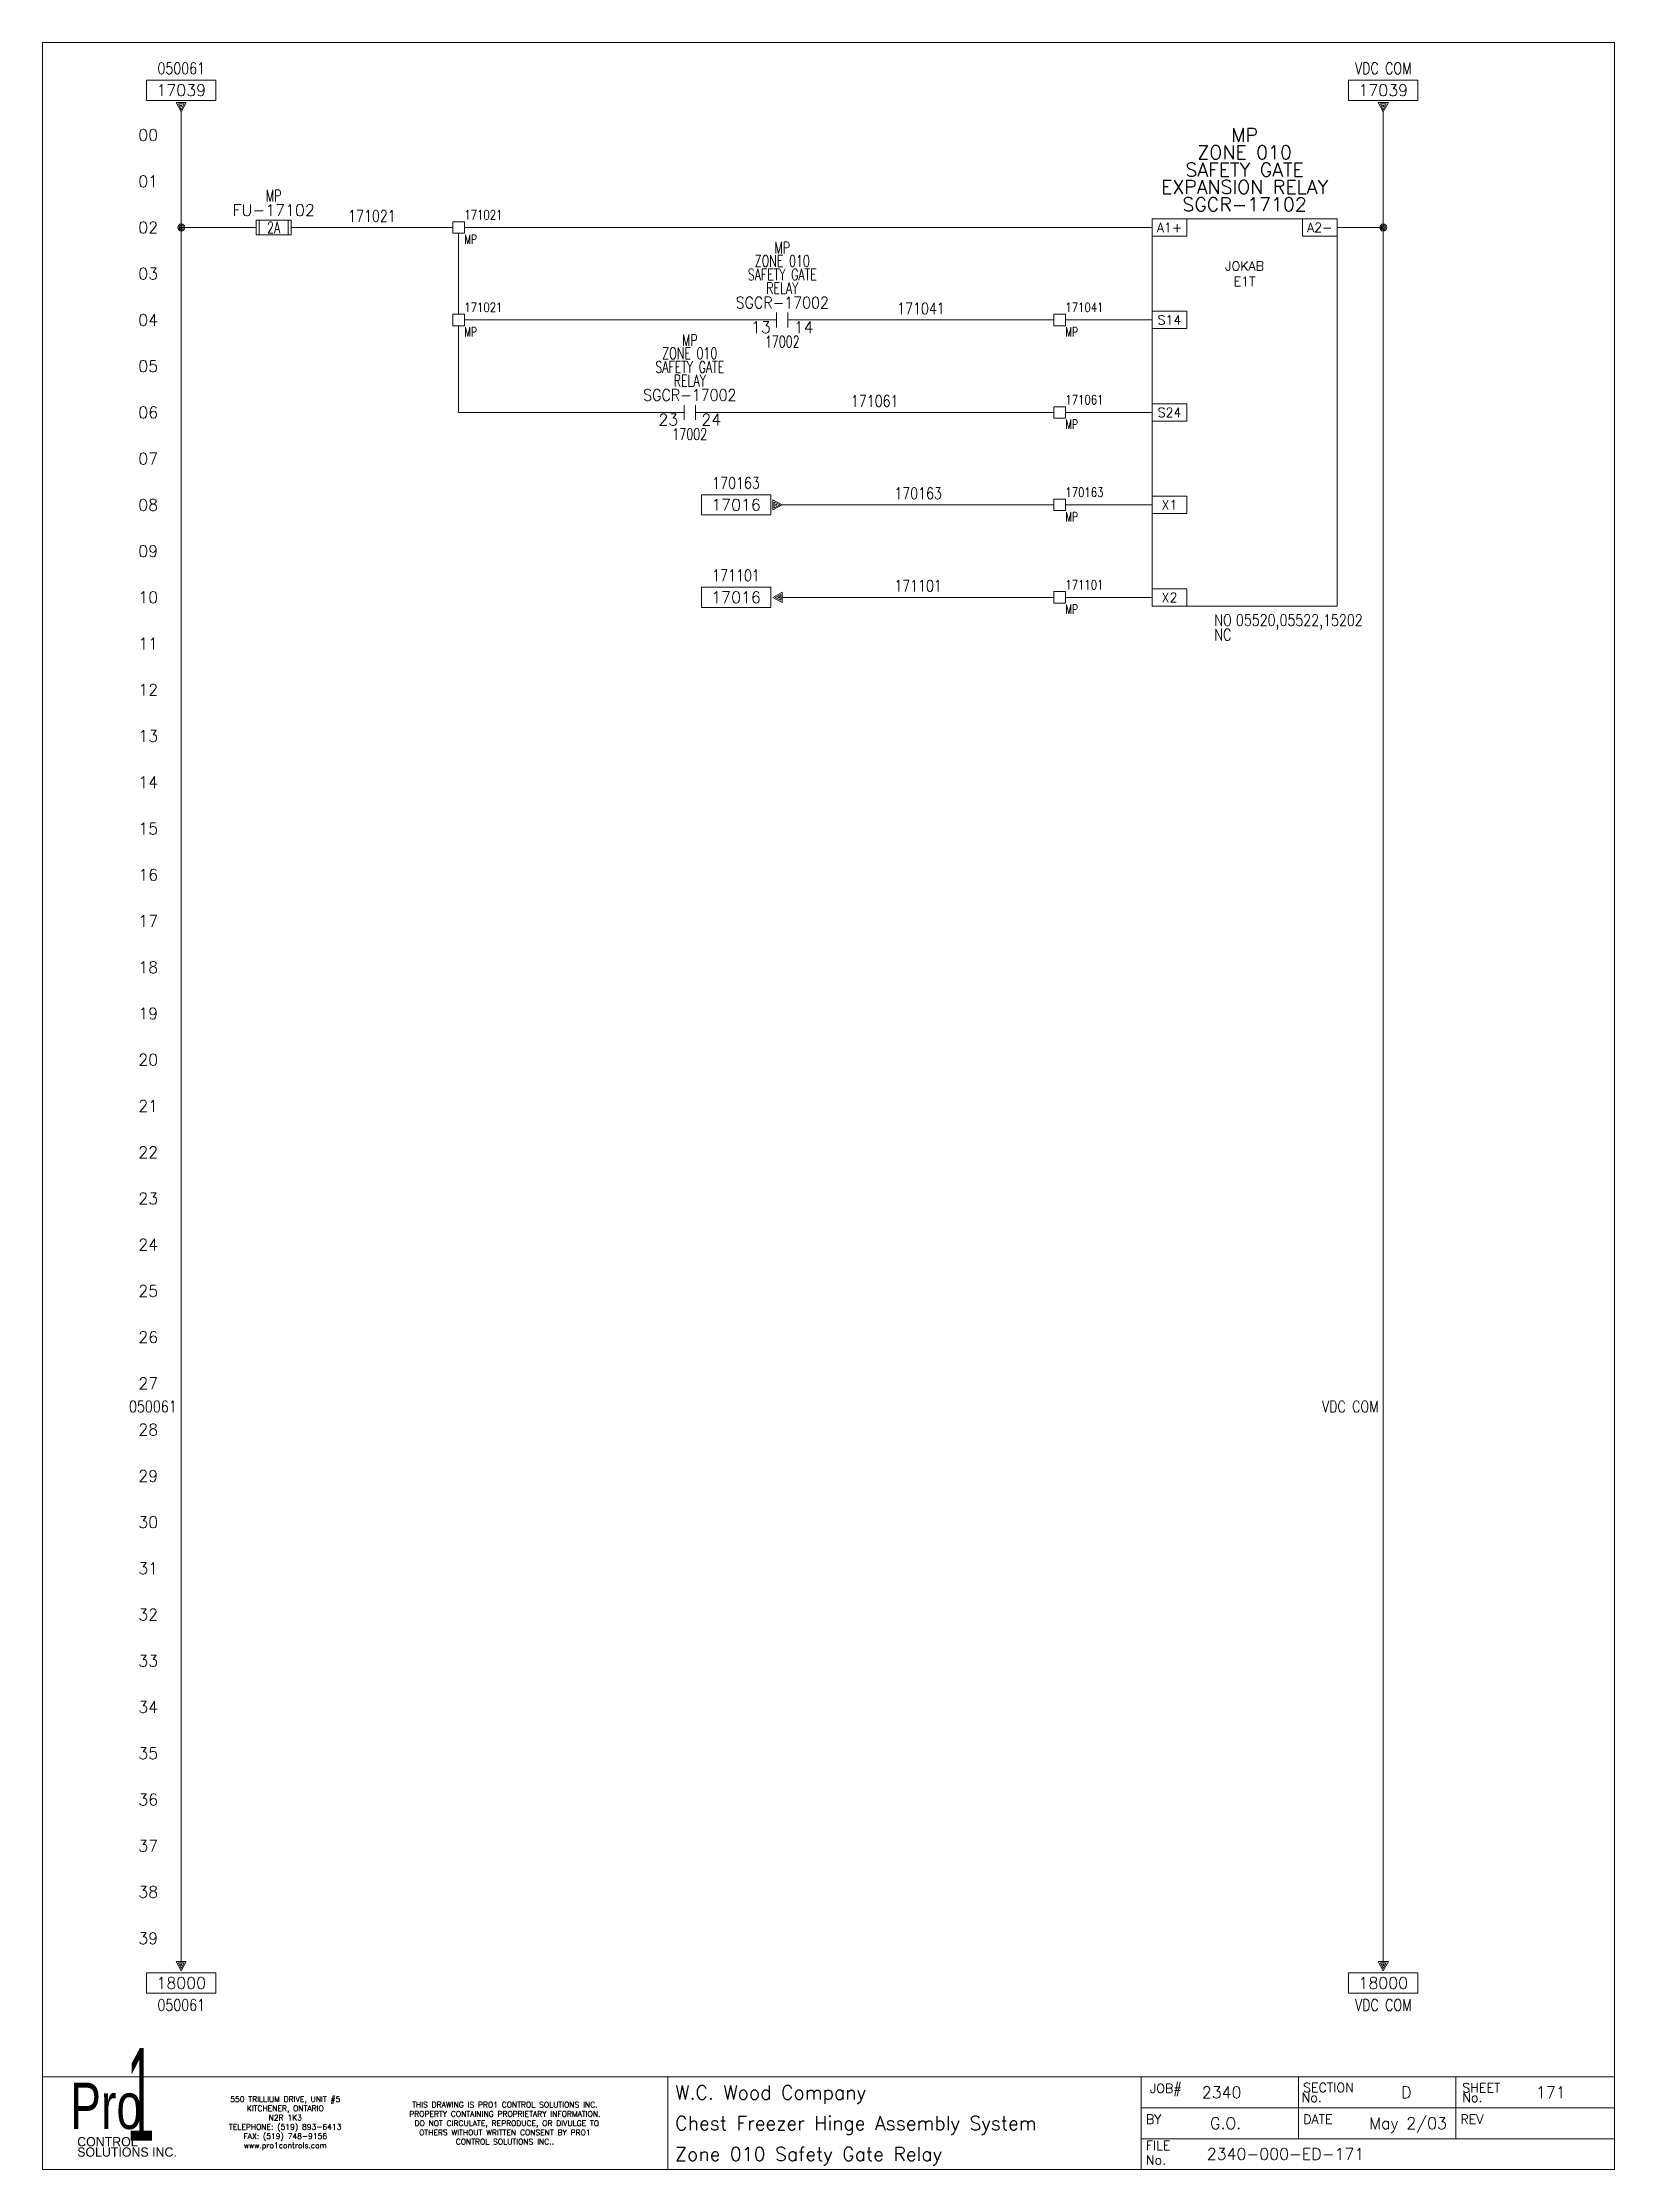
# Model space of a CAD drawing. Header units: inches. Extents: x 0 to 17, y 0 to 23.
import ezdxf
from ezdxf.enums import TextEntityAlignment as Align

# ---------------------------------------------------------------- set-up
doc = ezdxf.new("R2010")
doc.units = ezdxf.units.IN
doc.header["$MEASUREMENT"] = 0
doc.layers.get('0').update_dxf_attribs({"lineweight": 5})
for name, color, linetype, lineweight in [('BOARDER', 5, 'Continuous', 5), ('DESC', 1, 'Continuous', 5), ('DESCCHILD', 1, 'Continuous', 5), ('LOC', 252, 'Continuous', 5), ('MISC', 2, 'Continuous', 5), ('SYMS', 7, 'Continuous', 5), ('TAGS', 2, 'Continuous', 5), ('TERMS', 2, 'Continuous', 5), ('Title_Block_Info', 2, 'Continuous', 5), ('WIRENO', 1, 'Continuous', 5), ('WIRES', 7, 'Continuous', 5), ('XREF', 1, 'Continuous', 5), ('XREFCHILD', 1, 'Continuous', 5)]:
    doc.layers.add(name, color=color, linetype=linetype, lineweight=lineweight)
doc.layers.add('WIRENO_DEST', color=1, linetype='Continuous')
doc.styles.add('SIVAN', font='sivan.TTF', dxfattribs={"height": 1})
doc.styles.add('STACCO', font='STAC222N.TTF', dxfattribs={"height": 1})
doc.styles.get("Standard").update_dxf_attribs({"font": 'romans.shx'})
doc.styles.add('WD', font='romans.shx')

# ---------------------------------------------------------------- blocks, each defined once
blk = doc.blocks.new('WD_MLRH')
at = {"color": 2, "style": 'WD'}
blk.add_attdef('RUNGFIRST', text='', height=0.125, dxfattribs=at).set_placement((-0.25, 0), align=Align.MIDDLE_RIGHT)
at = {"style": 'WD', "flags": 1}
for tag, p in [('RUNGHORV', (-0.25, -0.127)), ('RUNGDIST', (-0.25, -0.2)), ('RUNGCNT', (-0.25, -0.237)), ('RUNGINC', (-0.25, -0.163)), ('WIRE-START', (-0.25, -0.356)), ('WIRE-GSUF', (-0.25, -0.396)), ('PH3SPACE', (-0.25, -0.437)), ('WIREMODE', (-0.25, -0.281)), ('WIREFMT', (-0.25, -0.321))]:
    blk.add_attdef(tag, text='', height=0.025, dxfattribs=at).set_placement(p, align=Align.RIGHT)
blk = doc.blocks.new('WDDOT')
for radius in [0.0375, 0.0234, 0.0116]:
    blk.add_circle((0, 0), radius)
blk = doc.blocks.new('HCR1_JOKAB_E1T')
for p, q in [((-1, 0.094), (-0.625, 0.094)), ((-1, -0.094), (-1, 0.094)), ((-0.625, 0.094), (-0.625, -0.094)), ((0.625, 0.094), (1, 0.094)), ((0.625, -0.094), (0.625, 0.094)), ((1, 0.094), (1, -0.094)), ((-0.625, -0.094), (-1, -0.094)), ((1, -0.094), (0.625, -0.094)), ((-1, -0.906), (-0.625, -0.906)), ((-1, -1.094), (-1, -0.906)), ((-0.625, -0.906), (-0.625, -1.094)), ((-0.625, -1.094), (-1, -1.094)), ((-1, -1.906), (-0.625, -1.906)), ((-1, -2.094), (-1, -1.906)), ((-0.625, -1.906), (-0.625, -2.094)), ((-0.625, -2.094), (-1, -2.094)), ((-1, -2.906), (-0.625, -2.906)), ((-1, -3.094), (-1, -2.906)), ((-0.625, -2.906), (-0.625, -3.094)), ((-0.625, -3.094), (-1, -3.094)), ((-1, -3.906), (-0.625, -3.906)), ((-1, -4.094), (-1, -3.906)), ((-0.625, -3.906), (-0.625, -4.094)), ((-0.625, -4.094), (-1, -4.094))]:
    blk.add_line(p, q)
at = {"linetype": 'Continuous'}
blk.add_lwpolyline([(-1, 0.094), (1, 0.094), (1, -4.095), (-1, -4.094)], close=True, dxfattribs=at)
at = {"linetype": 'Continuous', "char_height": 0.1, "attachment_point": 5}
for s, insert, width in [('A1+', (-0.812, 0), 0.328), ('A2-', (0.812, 0), 0.35925), ('JOKAB\\PE1T', (0, -0.5), 0.531), ('S14', (-0.812, -1), 0.265), ('S24', (-0.812, -2), 0.32), ('X1', (-0.812, -3), 0.32), ('X2', (-0.812, -4), 0.32)]:
    blk.add_mtext(s, dxfattribs=dict(at, insert=insert, width=width))
at = {"style": 'WD'}
for tag, p in [('LOC', (0, 0.925)), ('DESC1', (0, 0.738)), ('DESC2', (0, 0.55)), ('DESC3', (0, 0.363)), ('TAG1', (0, 0.175))]:
    blk.add_attdef(tag, text='', height=0.15, dxfattribs=at).set_placement(p, align=Align.CENTER)
at = {"style": 'WD', "flags": 1}
for tag, p, height in [('X4TERM01', (-1, 0), 0.005), ('X1TERM02', (1, 0), 0.005), ('FAMILY', (0.6, -0.363), 0.0125), ('MFG', (0.6, -0.441), 0.0125), ('ASSYCODE', (0.6, -0.597), 0.0125), ('X4TERM03', (-1, -1), 0.005), ('X4TERM05', (-1, -2), 0.005), ('X4TERM06', (-1, -3), 0.005), ('MAXNO', (0.044, -3.203), 0.01), ('MAXNC', (0.044, -3.227), 0.01), ('PINLIST', (0.044, -3.391), 0.01), ('X4TERM08', (-1, -4), 0.005)]:
    blk.add_attdef(tag, p, '', height=height, dxfattribs=at)
blk.add_attdef('CAT', text='', height=0.156, dxfattribs=at).set_placement((0, -1.688), align=Align.CENTER)
at = {"style": 'WD', "width": 0.8, "flags": 8}
for tag, p in [('NO', (-0.327, -4.309)), ('NC', (-0.327, -4.465))]:
    blk.add_attdef(tag, p, '', height=0.125, dxfattribs=at)
at = {"style": 'WD', "width": 0.8}
for tag, p in [('XREFNO', (-0.094, -4.309)), ('XREFNC', (-0.094, -4.465))]:
    blk.add_attdef(tag, p, '', height=0.125, dxfattribs=at)
blk = doc.blocks.new('HFU1')
for p, q in [((-0.188, -0.078), (-0.188, 0.078)), ((-0.188, 0.078), (0.188, 0.078)), ((-0.156, 0.078), (-0.156, -0.078)), ((0.156, 0.078), (0.156, -0.078)), ((0.188, 0.078), (0.188, -0.078)), ((0.188, -0.078), (-0.188, -0.078))]:
    blk.add_line(p, q)
at = {"style": 'WD', "width": 0.7}
for tag, p in [('INST', (0, 0.451)), ('LOC', (0, 0.281))]:
    blk.add_attdef(tag, text='', height=0.125, dxfattribs=at).set_placement(p, align=Align.CENTER)
at = {"style": 'WD'}
blk.add_attdef('TAG1', text='', height=0.125, dxfattribs=at).set_placement((0, 0.125), align=Align.CENTER)
at = {"linetype": 'Continuous', "style": 'WD', "flags": 9}
for tag, p in [('ASSYCODE', (0.157, 0.251)), ('MFG', (0.156, 0.083)), ('CAT', (0.156, 0.102))]:
    blk.add_attdef(tag, text='', height=0.01, dxfattribs=at).set_placement(p, align=Align.CENTER)
at = {"style": 'WD', "width": 0.7}
blk.add_attdef('RATING1', text='', height=0.125, dxfattribs=at).set_placement((0, 0), align=Align.MIDDLE_CENTER)
at = {"style": 'WD'}
for tag, p, flags in [('X4TERM01', (-0.188, 0), 1), ('FAMILY', (0.129, 0.108), 9), ('X1TERM02', (0.188, 0), 1)]:
    blk.add_attdef(tag, p, '', height=0.01, dxfattribs=dict(at, flags=flags))
for tag, p in [('X2LINK', (0, 0.109)), ('X8LINK', (0, -0.109))]:
    blk.add_attdef(tag, p, '', height=0.01, dxfattribs=at)
at = {"linetype": 'Continuous', "style": 'WD', "flags": 8}
blk.add_attdef('TERM01', text='', height=0.125, dxfattribs=at).set_placement((-0.25, -0.031), align=Align.TOP_RIGHT)
blk.add_attdef('TERM02', text='', height=0.125, dxfattribs=at).set_placement((0.25, -0.031), align=Align.TOP_LEFT)
blk = doc.blocks.new('HCR21')
at = {"linetype": 'Continuous'}
for p, q in [((-0.062, 0.08), (-0.062, -0.08)), ((0.062, 0.08), (0.062, -0.08))]:
    blk.add_line(p, q, dxfattribs=at)
at = {"style": 'WD'}
for tag, width, p in [('DESC1', 0.7, (0, 0.576)), ('LOC', 0.7, (0, 0.719)), ('DESC2', 0.7, (0, 0.429)), ('TAG2', 0.9, (0, 0.125)), ('DESC3', 0.7, (0, 0.281)), ('XREF', 0.7, (0, -0.297)), ('INST', 0.7, (0, -0.438))]:
    blk.add_attdef(tag, text='', height=0.125, dxfattribs=dict(at, width=width)).set_placement(p, align=Align.CENTER)
for tag, p, flags in [('X4TERM01', (-0.062, 0), 1), ('X1TERM02', (0.062, 0), 1), ('FAMILY', (0.097, 0.053), 9), ('CONTACT', (0.097, 0.036), 1)]:
    blk.add_attdef(tag, p, '', height=0.01, dxfattribs=dict(at, flags=flags))
for tag, p in [('X2LINK', (0, 0.125)), ('X8LINK', (0, -0.125))]:
    blk.add_attdef(tag, p, '', height=0.01, dxfattribs=at)
at = {"linetype": 'Continuous', "style": 'WD', "flags": 8}
blk.add_attdef('TERM01', text='', height=0.125, dxfattribs=at).set_placement((-0.125, -0.016), align=Align.TOP_RIGHT)
blk.add_attdef('TERM02', text='', height=0.125, dxfattribs=at).set_placement((0.125, -0.016), align=Align.TOP_LEFT)
blk = doc.blocks.new('HT0W01')
for p, q in [((-0.062, 0.062), (0.062, 0.062)), ((-0.062, -0.062), (-0.062, 0.062)), ((0.062, 0.062), (0.062, -0.062)), ((0.062, -0.062), (-0.062, -0.062))]:
    blk.add_line(p, q)
at = {"style": 'WD', "width": 0.7}
for tag, p in [('INST', (0.062, 0.214)), ('LOC', (0.062, -0.178))]:
    blk.add_attdef(tag, p, '', height=0.1, dxfattribs=at)
at = {"style": 'WD', "flags": 1}
for tag, p, height in [('X4TERM01', (-0.062, 0), 0.01), ('X4TERMDESC01', (-0.055, -0.023), 0.025), ('X2TERMDESC01', (-0.006, 0.029), 0.025), ('X2TERM01', (0, 0.062), 0.01), ('X1TERMDESC01', (0.039, 0.007), 0.025), ('X1TERM01', (0.062, 0), 0.01), ('X8TERM01', (0, -0.062), 0.01), ('X8TERMDESC01', (0, -0.054), 0.025)]:
    blk.add_attdef(tag, p, '', height=height, dxfattribs=at)
at = {"linetype": 'Continuous', "style": 'WD'}
for tag, p, width, flags in [('WIRENO', (0.062, 0.087), 0.8, 8), ('TAGSTRIP', (0.05, -0.297), 0.9, 8), ('CAT', (0.213, -0.406), 0.8, 1)]:
    blk.add_attdef(tag, p, '', height=0.1, dxfattribs=dict(at, width=width, flags=flags))
at = {"linetype": 'Continuous', "style": 'WD', "width": 0.8, "flags": 1}
blk.add_attdef('MFG', text='', height=0.1, dxfattribs=at).set_placement((0.088, -0.406), align=Align.RIGHT)
at = {"style": 'WD', "width": 0.7, "flags": 1}
blk.add_attdef('ASSYCODE', (0.062, -0.281), '', height=0.01, dxfattribs=at)
blk = doc.blocks.new('HA2D3')
for p, q in [((-0.125, 0.109), (-0.875, 0.109)), ((-0.875, 0.109), (-0.875, -0.109)), ((-0.125, 0.109), (-0.125, -0.109)), ((-0.102, 0.055), (-0.102, -0.055)), ((0, 0), (-0.102, 0.055)), ((-0.102, -0.055), (0, 0)), ((-0.086, 0.031), (-0.023, 0)), ((-0.086, -0.031), (-0.086, 0.031)), ((-0.023, 0), (-0.086, -0.031)), ((-0.07, 0.008), (-0.055, 0)), ((-0.07, -0.008), (-0.07, 0.008)), ((-0.055, 0), (-0.07, -0.008)), ((-0.875, -0.109), (-0.125, -0.109))]:
    blk.add_line(p, q)
at = {"style": 'WD', "width": 0.8, "flags": 8}
for tag, p in [('DESC1', (-0.5, 0.487)), ('WIRENO', (-0.5, 0.3))]:
    blk.add_attdef(tag, text='', height=0.125, dxfattribs=at).set_placement(p, align=Align.TOP_CENTER)
at = {"style": 'WD'}
blk.add_attdef('XREF', text='', height=0.125, dxfattribs=at).set_placement((-0.5, -0.062), align=Align.CENTER)
at = {"style": 'WD', "flags": 1}
for tag, p in [('SIGCODE', (-0.099, 0.066)), ('X1TERM01', (0, 0))]:
    blk.add_attdef(tag, p, '', height=0.01, dxfattribs=at)
blk = doc.blocks.new('HA2S3')
for p, q in [((-0.125, 0.109), (-0.875, 0.109)), ((-0.875, 0.109), (-0.875, -0.109)), ((-0.125, 0.109), (-0.125, -0.109)), ((0, 0.055), (-0.102, 0)), ((-0.102, 0), (0, -0.055)), ((-0.078, 0), (-0.016, 0.031)), ((-0.016, -0.031), (-0.078, 0)), ((-0.047, 0), (-0.031, 0.008)), ((-0.031, -0.008), (-0.047, 0)), ((-0.031, 0.008), (-0.031, -0.008)), ((-0.016, 0.031), (-0.016, -0.031)), ((0, -0.055), (0, 0.055)), ((-0.875, -0.109), (-0.125, -0.109))]:
    blk.add_line(p, q)
at = {"style": 'WD', "width": 0.8, "flags": 8}
for tag, p in [('DESC1', (-0.5, 0.487)), ('WIRENO', (-0.5, 0.3))]:
    blk.add_attdef(tag, text='', height=0.125, dxfattribs=at).set_placement(p, align=Align.TOP_CENTER)
at = {"style": 'WD'}
blk.add_attdef('XREF', text='', height=0.125, dxfattribs=at).set_placement((-0.5, -0.062), align=Align.CENTER)
at = {"style": 'WD', "flags": 1}
for tag, p in [('SIGCODE', (-0.099, 0.066)), ('X1TERM01', (0, 0))]:
    blk.add_attdef(tag, p, '', height=0.01, dxfattribs=at)
blk = doc.blocks.new('WD_WNV')
at = {"linetype": 'Continuous', "style": 'WD', "width": 0.8}
blk.add_attdef('WIRENO', text='', height=0.125, dxfattribs=at).set_placement((-0.05, 0), align=Align.MIDDLE_RIGHT)
blk = doc.blocks.new('WD_WNH')
at = {"linetype": 'Continuous', "style": 'WD', "width": 0.8}
blk.add_attdef('WIRENO', text='', height=0.125, dxfattribs=at).set_placement((0, 0.0625), align=Align.CENTER)
blk = doc.blocks.new('TB_P')
at = {"color": 5}
blk.add_line((6.764, 0), (6.764, 1), dxfattribs=at)
at = {"color": 5, "linetype": 'Continuous'}
blk.add_line((15.283, 1), (15.283, 0.667), dxfattribs=at)
blk.add_lwpolyline([(0, 0), (17, 0), (17, 23), (0, 23)], close=True, dxfattribs=at)
at = {"layer": 'BOARDER', "linetype": 'Continuous'}
for p, q in [((0, 1), (17, 1)), ((0, 1), (0, 0)), ((11.882, 1), (11.882, 0.667)), ((11.882, 1), (11.882, 0)), ((11.882, 1), (11.882, 0)), ((11.882, 1), (11.882, 0)), ((13.583, 1), (13.583, 0.667)), ((11.882, 0.667), (17, 0.667)), ((13.583, 0.667), (13.583, 0.333)), ((15.283, 0.667), (15.283, 0.333)), ((11.882, 0.333), (17, 0.333))]:
    blk.add_line(p, q, dxfattribs=at)
at = {"color": 5, "char_height": 0.06, "attachment_point": 5, "style": 'WD'}
for s, insert, width in [('550 TRILLIUM DRIVE, UNIT #5\\PKITCHENER, ONTARIO\\PN2R 1K3\\PTELEPHONE: (519) 893-6413\\PFAX: (519) 748-9156\\Pwww.pro1controls.com', (2.625, 0.5), 1.804), ('THIS DRAWING IS PRO1 CONTROL SOLUTIONS INC. PROPERTY CONTAINING PROPRIETARY INFORMATION.  DO NOT CIRCULATE, REPRODUCE, OR DIVULGE TO OTHERS WITHOUT WRITTEN CONSENT BY PRO1 CONTROL SOLUTIONS INC..', (5, 0.5), 2.264)]:
    blk.add_mtext(s, dxfattribs=dict(at, insert=insert, width=width))
at = {"color": 2, "linetype": 'Continuous', "style": 'WD', "flags": 1}
for tag, p in [('REV1_NO', (1.734, 3.29)), ('REV1_BY', (7.303, 3.29)), ('REV1_DATE', (9.562, 3.29)), ('REV2_NO', (1.734, 3.04)), ('REV2_BY', (7.303, 3.04)), ('REV2_DATE', (9.562, 3.04)), ('REV3_NO', (1.734, 2.79)), ('REV3_BY', (7.303, 2.79)), ('REV3_DATE', (9.562, 2.79)), ('REV4_NO', (1.734, 2.54)), ('REV4_BY', (7.303, 2.54)), ('REV4_DATE', (9.562, 2.54)), ('REV5_NO', (1.734, 2.29)), ('REV5_BY', (7.303, 2.29)), ('REV5_DATE', (9.562, 2.29)), ('REV6_NO', (1.734, 2.04)), ('REV6_BY', (7.303, 2.04)), ('REV6_DATE', (9.562, 2.04)), ('REV7_NO', (1.734, 1.79)), ('REV7_BY', (7.303, 1.79)), ('REV7_DATE', (9.562, 1.79)), ('REV8_NO', (1.734, 1.54)), ('REV8_BY', (7.303, 1.54)), ('REV8_DATE', (9.562, 1.54)), ('REV9_NO', (1.734, 1.29)), ('REV9_BY', (7.303, 1.29)), ('REV9_DATE', (9.562, 1.29))]:
    blk.add_attdef(tag, text='', height=0.15, dxfattribs=at).set_placement(p, align=Align.MIDDLE_CENTER)
for tag, p in [('REV1_CHANGE', (2.292, 3.29)), ('REV2_CHANGE', (2.292, 3.04)), ('REV3_CHANGE', (2.292, 2.79)), ('REV4_CHANGE', (2.292, 2.54)), ('REV5_CHANGE', (2.292, 2.29)), ('REV6_CHANGE', (2.292, 2.04)), ('REV7_CHANGE', (2.292, 1.79)), ('REV8_CHANGE', (2.292, 1.54)), ('REV9_CHANGE', (2.292, 1.29))]:
    blk.add_attdef(tag, text='', height=0.15, dxfattribs=at).set_placement(p, align=Align.MIDDLE_LEFT)
at = {"layer": 'BOARDER', "lineweight": 0}
for s, height, style, width, p in [('1', 1, 'SIVAN', 0.4, (1.062, 0.812)), ('Pro', 0.5, 'STACCO', 0.75, (0.688, 0.688))]:
    blk.add_text(s, height=height, dxfattribs=dict(at, style=style, width=width)).set_placement(p, align=Align.MIDDLE_CENTER)
at = {"layer": 'BOARDER', "linetype": 'Continuous', "style": 'WD'}
for s, p in [('JOB#', (11.976, 0.827)), ('SECTION', (13.633, 0.835)), ('SHEET', (15.354, 0.834)), ('No.', (13.617, 0.729)), ('No.', (15.354, 0.729)), ('BY', (11.933, 0.493)), ('DATE', (13.634, 0.493)), ('REV', (15.334, 0.493)), ('FILE', (11.932, 0.21)), ('No.', (11.932, 0.052))]:
    blk.add_text(s, height=0.1, dxfattribs=at).set_placement(p)
at = {"layer": 'BOARDER', "lineweight": 0, "style": 'STACCO'}
for s, p in [('SOLUTIONS INC.', (0.375, 0.188)), ('CONTROL', (0.375, 0.3))]:
    blk.add_text(s, height=0.1, dxfattribs=at).set_placement(p, align=Align.MIDDLE_LEFT)
at = {"layer": 'Title_Block_Info', "ltscale": 0.1}
for tag, p in [('CUSTOMER', (6.842, 0.833)), ('JOB DESCRIPTION LINE', (6.842, 0.5)), ('DRAWING DESCRIPTION', (6.842, 0.167))]:
    blk.add_attdef(tag, text='', height=0.15, dxfattribs=at).set_placement(p, align=Align.MIDDLE_LEFT)
at = {"layer": 'Title_Block_Info', "ltscale": 0.1, "style": 'WD'}
for tag, p in [('JOB #', (12.752, 0.833)), ('SEC. NO.', (14.75, 0.833)), ('SHT. NO.', (16.312, 0.833)), ('NAME', (12.795, 0.5)), ('REV', (16.194, 0.5))]:
    blk.add_attdef(tag, text='', height=0.125, dxfattribs=at).set_placement(p, align=Align.MIDDLE_CENTER)
blk.add_attdef('DATE', text='', height=0.125, dxfattribs=at).set_placement((15.188, 0.5), align=Align.MIDDLE_RIGHT)
blk.add_attdef('FILE NUMBER', text='', height=0.125, dxfattribs=at).set_placement((12.591, 0.167), align=Align.MIDDLE_LEFT)
blk = doc.blocks.new('HA2D2')
for p, q in [((0.375, 0.344), (-0.375, 0.344)), ((-0.375, 0.344), (-0.375, 0.125)), ((0.375, 0.125), (0.375, 0.344)), ((-0.375, 0.125), (0.375, 0.125)), ((0.055, 0.102), (-0.055, 0.102)), ((-0.055, 0.102), (0, 0)), ((0, 0.023), (-0.031, 0.086)), ((-0.031, 0.086), (0.031, 0.086)), ((0, 0.055), (-0.008, 0.07)), ((-0.008, 0.07), (0.008, 0.07)), ((0, 0), (0.055, 0.102)), ((0.031, 0.086), (0, 0.023)), ((0.008, 0.07), (0, 0.055))]:
    blk.add_line(p, q)
at = {"style": 'WD', "width": 0.8, "flags": 8}
for tag, p in [('DESC1', (0, 0.722)), ('WIRENO', (0, 0.534))]:
    blk.add_attdef(tag, text='', height=0.125, dxfattribs=at).set_placement(p, align=Align.TOP_CENTER)
at = {"style": 'WD'}
blk.add_attdef('XREF', text='', height=0.125, dxfattribs=at).set_placement((0, 0.172), align=Align.CENTER)
at = {"style": 'WD', "flags": 1}
for tag, p in [('X8TERM01', (0, 0)), ('SIGCODE', (0.088, 0.066))]:
    blk.add_attdef(tag, p, '', height=0.01, dxfattribs=at)
blk = doc.blocks.new('HA2S4')
for p, q in [((-0.055, 0), (0.055, 0)), ((0, -0.102), (-0.055, 0)), ((0.055, 0), (0, -0.102)), ((0.375, -0.125), (-0.375, -0.125)), ((-0.375, -0.125), (-0.375, -0.344)), ((-0.031, -0.016), (0, -0.078)), ((0.031, -0.016), (-0.031, -0.016)), ((-0.008, -0.031), (0, -0.047)), ((0.008, -0.031), (-0.008, -0.031)), ((0, -0.078), (0.031, -0.016)), ((0, -0.047), (0.008, -0.031)), ((0.375, -0.344), (0.375, -0.125)), ((-0.375, -0.344), (0.375, -0.344))]:
    blk.add_line(p, q)
at = {"style": 'WD', "flags": 1}
for tag, p in [('X2TERM01', (0, 0)), ('SIGCODE', (0.088, -0.059))]:
    blk.add_attdef(tag, p, '', height=0.01, dxfattribs=at)
at = {"style": 'WD'}
blk.add_attdef('XREF', text='', height=0.125, dxfattribs=at).set_placement((0, -0.297), align=Align.CENTER)
at = {"style": 'WD', "width": 0.8, "flags": 8}
for tag, p in [('WIRENO', (0, -0.409)), ('DESC1', (0, -0.597))]:
    blk.add_attdef(tag, text='', height=0.125, dxfattribs=at).set_placement(p, align=Align.TOP_CENTER)

msp = doc.modelspace()

# ---------------------------------------------------------------- linework, layer by layer
at = {"layer": 'WIRES'}
for p, q in [((1.5, 22.25), (1.5, 2.25)), ((14.5, 22.25), (14.5, 2.25)), ((1.5, 21), (2.312, 21)), ((2.688, 21), (4.438, 21)), ((4.5, 20.062), (4.5, 20.938)), ((4.562, 21), (12, 21)), ((14, 21), (14.5, 21)), ((4.5, 19.937), (4.5, 19)), ((7.938, 20), (4.562, 20)), ((10.938, 20), (8.062, 20)), ((12, 20), (11.062, 20)), ((4.5, 19), (6.938, 19)), ((7.062, 19), (10.938, 19)), ((11.062, 19), (12, 19)), ((10.938, 18), (8, 18)), ((12, 18), (11.062, 18)), ((8, 17), (10.938, 17)), ((11.062, 17), (12, 17))]:
    msp.add_line(p, q, dxfattribs=at)

# ---------------------------------------------------------------- block references
ref = msp.add_blockref('TB_P', (0, 0))
ref.add_attrib('CUSTOMER', 'W.C. Wood Company', dxfattribs={"layer": 'MISC', "ltscale": 0.1, "height": 0.15}).set_placement((6.842, 0.833), align=Align.MIDDLE_LEFT)
ref.add_attrib('JOB DESCRIPTION LINE', 'Chest Freezer Hinge Assembly System', dxfattribs={"layer": 'MISC', "ltscale": 0.1, "height": 0.15}).set_placement((6.842, 0.5), align=Align.MIDDLE_LEFT)
ref.add_attrib('DRAWING DESCRIPTION', 'Zone 010 Safety Gate Relay', dxfattribs={"layer": 'MISC', "ltscale": 0.1, "height": 0.15}).set_placement((6.842, 0.167), align=Align.MIDDLE_LEFT)
ref.add_attrib('JOB #', '2340', dxfattribs={"layer": 'MISC', "ltscale": 0.1, "height": 0.125, "style": 'WD'}).set_placement((12.752, 0.833), align=Align.MIDDLE_CENTER)
ref.add_attrib('SEC. NO.', 'D', dxfattribs={"layer": 'MISC', "ltscale": 0.1, "height": 0.125, "style": 'WD'}).set_placement((14.75, 0.833), align=Align.MIDDLE_CENTER)
ref.add_attrib('SHT. NO.', '171', dxfattribs={"layer": 'MISC', "ltscale": 0.1, "height": 0.125, "style": 'WD'}).set_placement((16.312, 0.833), align=Align.MIDDLE_CENTER)
ref.add_attrib('FILE NUMBER', '2340-000-ED-171', dxfattribs={"layer": 'MISC', "ltscale": 0.1, "height": 0.125, "style": 'WD'}).set_placement((12.591, 0.167), align=Align.MIDDLE_LEFT)
ref.add_attrib('NAME', 'G.O.', dxfattribs={"layer": 'MISC', "ltscale": 0.1, "height": 0.125, "style": 'WD'}).set_placement((12.795, 0.5), align=Align.MIDDLE_CENTER)
ref.add_attrib('DATE', 'May 2/03', dxfattribs={"layer": 'MISC', "ltscale": 0.1, "height": 0.125, "style": 'WD'}).set_placement((15.188, 0.5), align=Align.MIDDLE_RIGHT)
at = {"layer": 'SYMS'}
ref = msp.add_blockref('HA2D2', (1.5, 22.25), dxfattribs=at)
ref.add_attrib('XREF', '17039', dxfattribs={"layer": 'XREF', "height": 0.125, "style": 'WD'}).set_placement((1.5, 22.422), align=Align.CENTER)
ref.add_attrib('WIRENO', '050061', dxfattribs={"layer": 'WIRENO_DEST', "height": 0.125, "style": 'WD', "width": 0.8, "flags": 8}).set_placement((1.5, 22.784), align=Align.TOP_CENTER)
ref = msp.add_blockref('HA2D2', (14.5, 22.25), dxfattribs=at)
ref.add_attrib('XREF', '17039', dxfattribs={"layer": 'XREF', "height": 0.125, "style": 'WD'}).set_placement((14.5, 22.422), align=Align.CENTER)
ref.add_attrib('WIRENO', 'VDC COM', dxfattribs={"layer": 'WIRENO_DEST', "height": 0.125, "style": 'WD', "width": 0.8, "flags": 8}).set_placement((14.5, 22.784), align=Align.TOP_CENTER)
msp.add_blockref('WD_MLRH', (1.5, 22), dxfattribs=at).add_auto_attribs({'RUNGFIRST': '00'})
ref = msp.add_blockref('HCR1_JOKAB_E1T', (13, 21), dxfattribs=at)
ref.add_attrib('XREFNO', '05520,05522,15202', (12.906, 16.691), dxfattribs={"layer": 'XREF', "height": 0.125, "style": 'WD', "width": 0.8})
ref.add_attrib('NO', 'NO', (12.673, 16.691), dxfattribs={"layer": 'MISC', "height": 0.125, "style": 'WD', "width": 0.8, "flags": 8})
ref.add_attrib('NC', 'NC', (12.673, 16.535), dxfattribs={"layer": 'MISC', "height": 0.125, "style": 'WD', "width": 0.8, "flags": 8})
ref.add_attrib('DESC2', 'SAFETY GATE', dxfattribs={"layer": 'DESC', "height": 0.15, "style": 'WD'}).set_placement((13, 21.55), align=Align.CENTER)
ref.add_attrib('TAG1', 'SGCR-17102', dxfattribs={"layer": 'TAGS', "height": 0.15, "style": 'WD'}).set_placement((13, 21.175), align=Align.CENTER)
ref.add_attrib('DESC3', 'EXPANSION RELAY', dxfattribs={"layer": 'DESC', "height": 0.15, "style": 'WD'}).set_placement((13, 21.363), align=Align.CENTER)
ref.add_attrib('DESC1', 'ZONE 010', dxfattribs={"layer": 'DESC', "height": 0.15, "style": 'WD'}).set_placement((13, 21.738), align=Align.CENTER)
ref.add_attrib('LOC', 'MP', dxfattribs={"layer": 'LOC', "height": 0.15, "style": 'WD'}).set_placement((13, 21.925), align=Align.CENTER)
ref = msp.add_blockref('HFU1', (2.5, 21), dxfattribs=at)
ref.add_attrib('TAG1', 'FU-17102', dxfattribs={"layer": 'TAGS', "height": 0.125, "style": 'WD'}).set_placement((2.5, 21.125), align=Align.CENTER)
ref.add_attrib('LOC', 'MP', dxfattribs={"layer": 'LOC', "height": 0.125, "style": 'WD', "width": 0.7}).set_placement((2.5, 21.281), align=Align.CENTER)
ref.add_attrib('RATING1', '2A', dxfattribs={"layer": 'MISC', "height": 0.125, "style": 'WD', "width": 0.7}).set_placement((2.5, 21), align=Align.MIDDLE_CENTER)
ref = msp.add_blockref('HT0W01', (4.5, 21), dxfattribs=at)
ref.add_attrib('WIRENO', '171021', (4.562, 21.087), dxfattribs={"layer": 'WIRENO', "linetype": 'Continuous', "height": 0.1, "style": 'WD', "width": 0.8, "flags": 8})
ref.add_attrib('LOC', 'MP', (4.562, 20.822), dxfattribs={"layer": 'LOC', "height": 0.1, "style": 'WD', "width": 0.7})
for p in [(1.5, 21), (14.5, 21)]:
    msp.add_blockref('WDDOT', p, dxfattribs=at)
ref = msp.add_blockref('HCR21', (8, 20), dxfattribs=at)
ref.add_attrib('TAG2', 'SGCR-17002', dxfattribs={"layer": 'TAGS', "height": 0.125, "style": 'WD', "width": 0.9}).set_placement((8, 20.125), align=Align.CENTER)
ref.add_attrib('DESC1', 'ZONE 010', dxfattribs={"layer": 'DESCCHILD', "height": 0.125, "style": 'WD', "width": 0.7}).set_placement((8, 20.576), align=Align.CENTER)
ref.add_attrib('DESC2', 'SAFETY GATE', dxfattribs={"layer": 'DESCCHILD', "height": 0.125, "style": 'WD', "width": 0.7}).set_placement((8, 20.429), align=Align.CENTER)
ref.add_attrib('XREF', '17002', dxfattribs={"layer": 'XREFCHILD', "height": 0.125, "style": 'WD', "width": 0.7}).set_placement((8, 19.703), align=Align.CENTER)
ref.add_attrib('TERM01', '13', dxfattribs={"layer": 'TERMS', "linetype": 'Continuous', "height": 0.125, "style": 'WD', "flags": 8}).set_placement((7.875, 19.984), align=Align.TOP_RIGHT)
ref.add_attrib('TERM02', '14', dxfattribs={"layer": 'TERMS', "linetype": 'Continuous', "height": 0.125, "style": 'WD', "flags": 8}).set_placement((8.125, 19.984), align=Align.TOP_LEFT)
ref.add_attrib('LOC', 'MP', dxfattribs={"layer": 'LOC', "height": 0.125, "style": 'WD', "width": 0.7}).set_placement((8, 20.719), align=Align.CENTER)
ref.add_attrib('DESC3', 'RELAY', dxfattribs={"layer": 'DESCCHILD', "height": 0.125, "style": 'WD', "width": 0.7}).set_placement((8, 20.281), align=Align.CENTER)
ref = msp.add_blockref('HT0W01', (4.5, 20), dxfattribs=at)
ref.add_attrib('WIRENO', '171021', (4.562, 20.087), dxfattribs={"layer": 'WIRENO', "linetype": 'Continuous', "height": 0.1, "style": 'WD', "width": 0.8, "flags": 8})
ref.add_attrib('LOC', 'MP', (4.562, 19.822), dxfattribs={"layer": 'LOC', "height": 0.1, "style": 'WD', "width": 0.7})
ref = msp.add_blockref('HT0W01', (11, 20), dxfattribs=at)
ref.add_attrib('WIRENO', '171041', (11.062, 20.087), dxfattribs={"layer": 'WIRENO', "linetype": 'Continuous', "height": 0.1, "style": 'WD', "width": 0.8, "flags": 8})
ref.add_attrib('LOC', 'MP', (11.062, 19.822), dxfattribs={"layer": 'LOC', "height": 0.1, "style": 'WD', "width": 0.7})
ref = msp.add_blockref('HCR21', (7, 19), dxfattribs=at)
ref.add_attrib('TAG2', 'SGCR-17002', dxfattribs={"layer": 'TAGS', "height": 0.125, "style": 'WD', "width": 0.9}).set_placement((7, 19.125), align=Align.CENTER)
ref.add_attrib('DESC1', 'ZONE 010', dxfattribs={"layer": 'DESCCHILD', "height": 0.125, "style": 'WD', "width": 0.7}).set_placement((7, 19.576), align=Align.CENTER)
ref.add_attrib('DESC2', 'SAFETY GATE', dxfattribs={"layer": 'DESCCHILD', "height": 0.125, "style": 'WD', "width": 0.7}).set_placement((7, 19.429), align=Align.CENTER)
ref.add_attrib('XREF', '17002', dxfattribs={"layer": 'XREFCHILD', "height": 0.125, "style": 'WD', "width": 0.7}).set_placement((7, 18.703), align=Align.CENTER)
ref.add_attrib('TERM01', '23', dxfattribs={"layer": 'TERMS', "linetype": 'Continuous', "height": 0.125, "style": 'WD', "flags": 8}).set_placement((6.875, 18.984), align=Align.TOP_RIGHT)
ref.add_attrib('TERM02', '24', dxfattribs={"layer": 'TERMS', "linetype": 'Continuous', "height": 0.125, "style": 'WD', "flags": 8}).set_placement((7.125, 18.984), align=Align.TOP_LEFT)
ref.add_attrib('LOC', 'MP', dxfattribs={"layer": 'LOC', "height": 0.125, "style": 'WD', "width": 0.7}).set_placement((7, 19.719), align=Align.CENTER)
ref.add_attrib('DESC3', 'RELAY', dxfattribs={"layer": 'DESCCHILD', "height": 0.125, "style": 'WD', "width": 0.7}).set_placement((7, 19.281), align=Align.CENTER)
ref = msp.add_blockref('HT0W01', (11, 19), dxfattribs=at)
ref.add_attrib('WIRENO', '171061', (11.062, 19.087), dxfattribs={"layer": 'WIRENO', "linetype": 'Continuous', "height": 0.1, "style": 'WD', "width": 0.8, "flags": 8})
ref.add_attrib('LOC', 'MP', (11.062, 18.822), dxfattribs={"layer": 'LOC', "height": 0.1, "style": 'WD', "width": 0.7})
ref = msp.add_blockref('HA2D3', (8, 18), dxfattribs=at)
ref.add_attrib('XREF', '17016', dxfattribs={"layer": 'XREF', "height": 0.125, "style": 'WD'}).set_placement((7.5, 17.938), align=Align.CENTER)
ref.add_attrib('WIRENO', '170163', dxfattribs={"layer": 'WIRENO_DEST', "height": 0.125, "style": 'WD', "width": 0.8, "flags": 8}).set_placement((7.5, 18.3), align=Align.TOP_CENTER)
ref = msp.add_blockref('HT0W01', (11, 18), dxfattribs=at)
ref.add_attrib('WIRENO', '170163', (11.062, 18.087), dxfattribs={"layer": 'WIRENO', "linetype": 'Continuous', "height": 0.1, "style": 'WD', "width": 0.8, "flags": 8})
ref.add_attrib('LOC', 'MP', (11.062, 17.822), dxfattribs={"layer": 'LOC', "height": 0.1, "style": 'WD', "width": 0.7})
ref = msp.add_blockref('HA2S3', (8, 17), dxfattribs=at)
ref.add_attrib('XREF', '17016', dxfattribs={"layer": 'XREF', "height": 0.125, "style": 'WD'}).set_placement((7.5, 16.938), align=Align.CENTER)
ref.add_attrib('WIRENO', '171101', dxfattribs={"layer": 'WIRENO', "height": 0.125, "style": 'WD', "width": 0.8, "flags": 8}).set_placement((7.5, 17.3), align=Align.TOP_CENTER)
ref = msp.add_blockref('HT0W01', (11, 17), dxfattribs=at)
ref.add_attrib('WIRENO', '171101', (11.062, 17.087), dxfattribs={"layer": 'WIRENO', "linetype": 'Continuous', "height": 0.1, "style": 'WD', "width": 0.8, "flags": 8})
ref.add_attrib('LOC', 'MP', (11.062, 16.822), dxfattribs={"layer": 'LOC', "height": 0.1, "style": 'WD', "width": 0.7})
ref = msp.add_blockref('HA2S4', (1.5, 2.25), dxfattribs=at)
ref.add_attrib('XREF', '18000', dxfattribs={"layer": 'XREF', "height": 0.125, "style": 'WD'}).set_placement((1.5, 1.953), align=Align.CENTER)
ref.add_attrib('WIRENO', '050061', dxfattribs={"layer": 'WIRENO', "height": 0.125, "style": 'WD', "width": 0.8, "flags": 8}).set_placement((1.5, 1.841), align=Align.TOP_CENTER)
ref = msp.add_blockref('HA2S4', (14.5, 2.25), dxfattribs=at)
ref.add_attrib('XREF', '18000', dxfattribs={"layer": 'XREF', "height": 0.125, "style": 'WD'}).set_placement((14.5, 1.953), align=Align.CENTER)
ref.add_attrib('WIRENO', 'VDC COM', dxfattribs={"layer": 'WIRENO', "height": 0.125, "style": 'WD', "width": 0.8, "flags": 8}).set_placement((14.5, 1.841), align=Align.TOP_CENTER)
at = {"layer": 'WIRENO'}
ref = msp.add_blockref('WD_WNH', (3.562, 21), dxfattribs=at)
ref.add_attrib('WIRENO', '171021', dxfattribs={"linetype": 'Continuous', "height": 0.125, "style": 'WD', "width": 0.8}).set_placement((3.562, 21.062), align=Align.CENTER)
ref = msp.add_blockref('WD_WNH', (9.5, 20), dxfattribs=at)
ref.add_attrib('WIRENO', '171041', dxfattribs={"linetype": 'Continuous', "height": 0.125, "style": 'WD', "width": 0.8}).set_placement((9.5, 20.062), align=Align.CENTER)
ref = msp.add_blockref('WD_WNH', (9, 19), dxfattribs=at)
ref.add_attrib('WIRENO', '171061', dxfattribs={"linetype": 'Continuous', "height": 0.125, "style": 'WD', "width": 0.8}).set_placement((9, 19.062), align=Align.CENTER)
ref = msp.add_blockref('WD_WNH', (9.469, 18), dxfattribs=at)
ref.add_attrib('WIRENO', '170163', dxfattribs={"linetype": 'Continuous', "height": 0.125, "style": 'WD', "width": 0.8}).set_placement((9.469, 18.063), align=Align.CENTER)
ref = msp.add_blockref('WD_WNH', (9.469, 17), dxfattribs=at)
ref.add_attrib('WIRENO', '171101', dxfattribs={"linetype": 'Continuous', "height": 0.125, "style": 'WD', "width": 0.8}).set_placement((9.469, 17.063), align=Align.CENTER)
ref = msp.add_blockref('WD_WNV', (1.5, 8.25), dxfattribs=at)
ref.add_attrib('WIRENO', '050061', dxfattribs={"linetype": 'Continuous', "height": 0.125, "style": 'WD', "width": 0.8}).set_placement((1.45, 8.25), align=Align.MIDDLE_RIGHT)
ref = msp.add_blockref('WD_WNV', (14.5, 8.25), dxfattribs=at)
ref.add_attrib('WIRENO', 'VDC COM', dxfattribs={"linetype": 'Continuous', "height": 0.125, "style": 'WD', "width": 0.8}).set_placement((14.45, 8.25), align=Align.MIDDLE_RIGHT)

# ---------------------------------------------------------------- texts
at = {"layer": 'SYMS', "color": 2, "style": 'WD'}
for s, p in [('01', (1.25, 21.5)), ('02', (1.25, 21)), ('03', (1.25, 20.5)), ('04', (1.25, 20)), ('05', (1.25, 19.5)), ('06', (1.25, 19)), ('07', (1.25, 18.5)), ('08', (1.25, 18)), ('09', (1.25, 17.5)), ('10', (1.25, 17)), ('11', (1.25, 16.5)), ('12', (1.25, 16)), ('13', (1.25, 15.5)), ('14', (1.25, 15)), ('15', (1.25, 14.5)), ('16', (1.25, 14)), ('17', (1.25, 13.5)), ('18', (1.25, 13)), ('19', (1.25, 12.5)), ('20', (1.25, 12)), ('21', (1.25, 11.5)), ('22', (1.25, 11)), ('23', (1.25, 10.5)), ('24', (1.25, 10)), ('25', (1.25, 9.5)), ('26', (1.25, 9)), ('27', (1.25, 8.5)), ('28', (1.25, 8)), ('29', (1.25, 7.5)), ('30', (1.25, 7)), ('31', (1.25, 6.5)), ('32', (1.25, 6)), ('33', (1.25, 5.5)), ('34', (1.25, 5)), ('35', (1.25, 4.5)), ('36', (1.25, 4)), ('37', (1.25, 3.5)), ('38', (1.25, 3)), ('39', (1.25, 2.5))]:
    msp.add_text(s, height=0.125, dxfattribs=at).set_placement(p, align=Align.MIDDLE_RIGHT)

doc.saveas('drawing.dxf')
